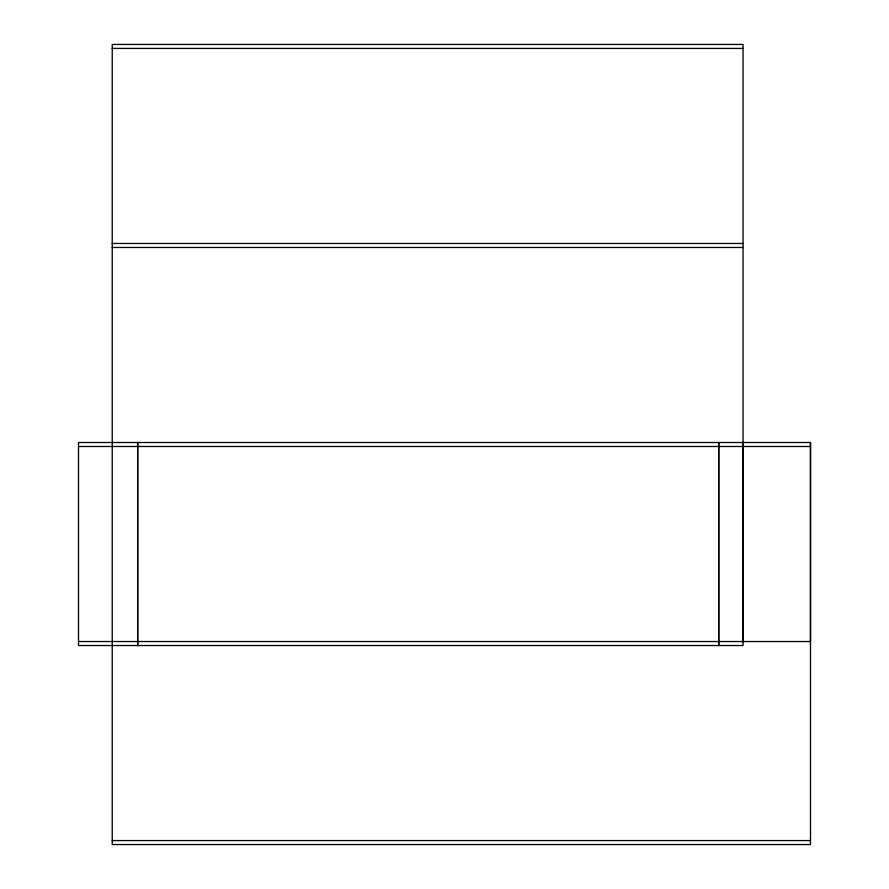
<?xml version="1.0" encoding="UTF-8"?>
<svg xmlns="http://www.w3.org/2000/svg" width="889" height="889" viewBox="0 0 889 889"><rect width="100%" height="100%" fill="white"/><g stroke="black" fill="none" stroke-linecap="round" stroke-linejoin="round"><path stroke-width="1.33" d="M78.51 641.536L78.51 442.511L810.49 442.511L810.49 844.55L112.236 844.55L112.236 44.45L743.048 44.45L743.048 645.525L78.51 645.525L78.51 641.536L810.49 641.536L810.49 442.511M743.048 641.536L743.048 442.511M112.236 48.428L743.048 48.428M112.236 243.475L743.048 243.475M112.236 247.464L743.048 247.464M78.51 446.489L810.49 446.489M112.236 840.572L810.49 840.572M137.662 442.511L137.662 645.525L137.662 442.511M718.723 442.511L718.723 645.525L718.723 442.511"/></g></svg>
